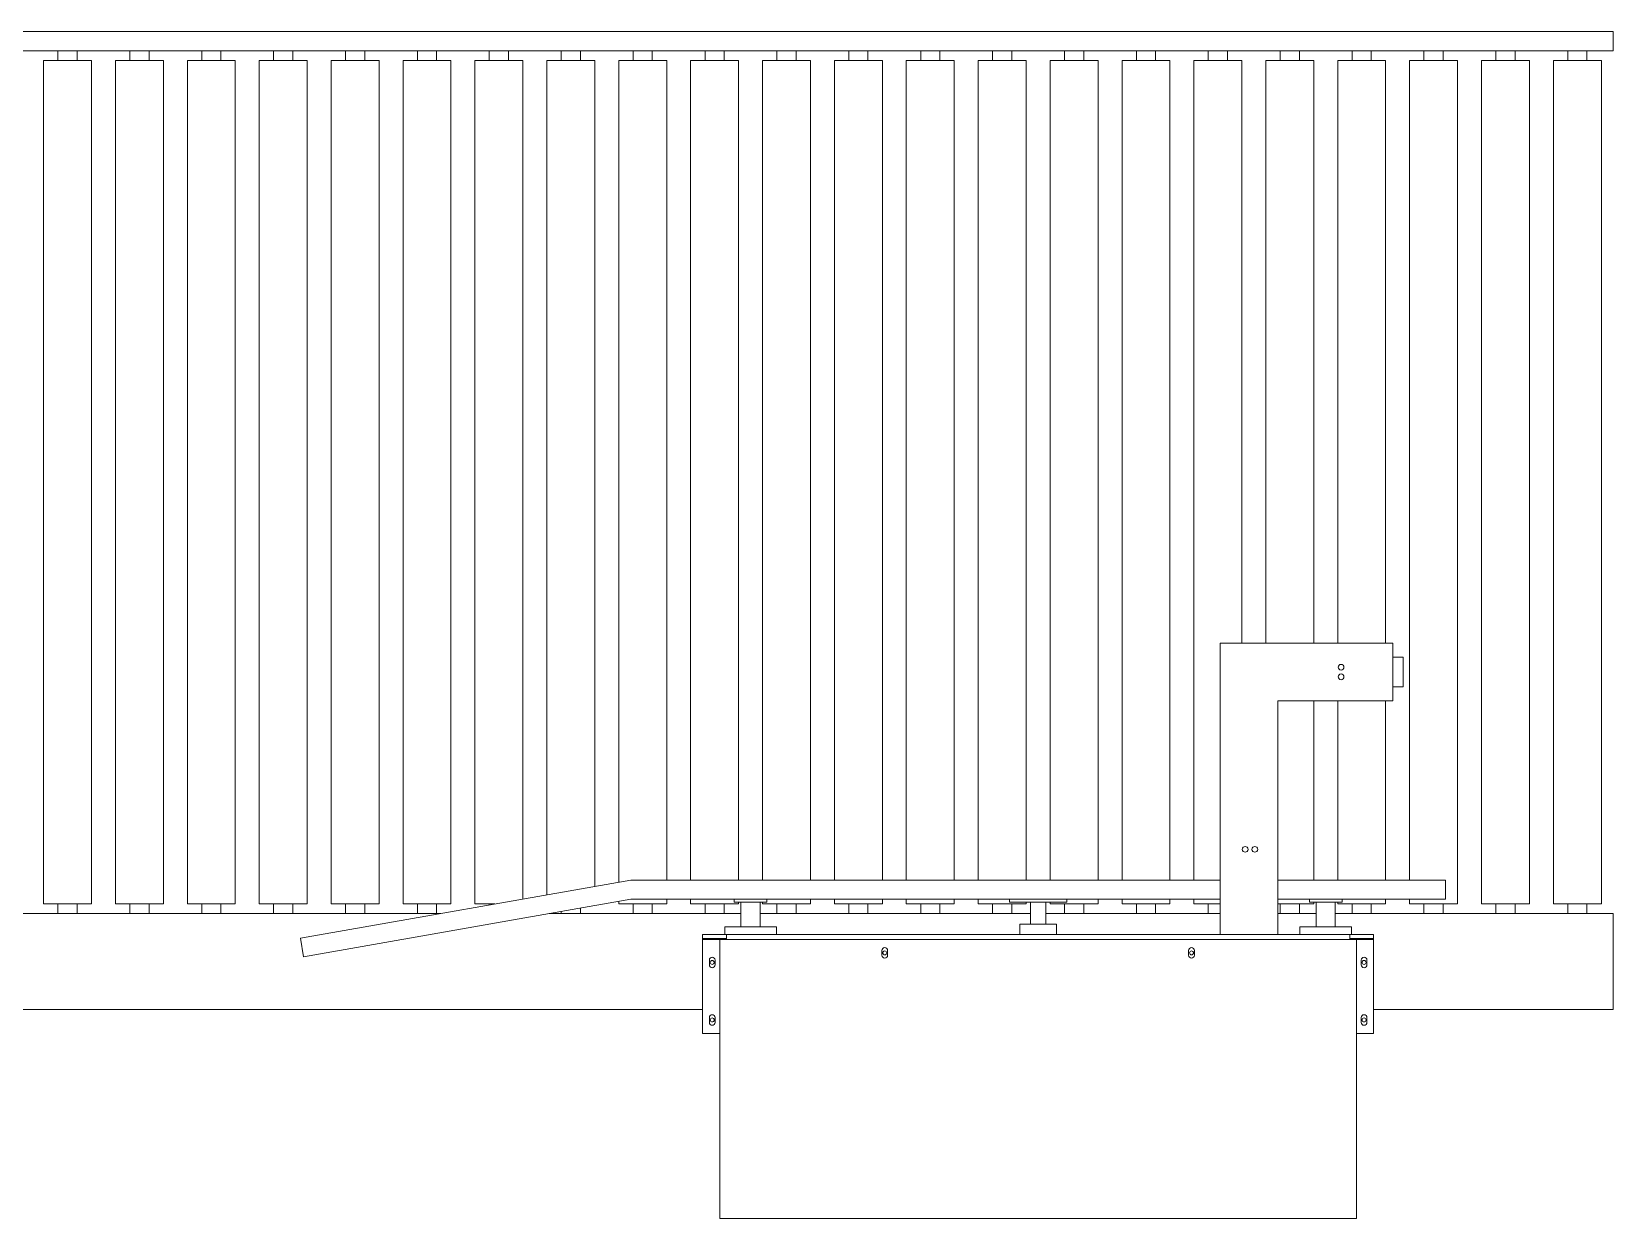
# Model space of a CAD drawing. Header units: inches. Extents: x -26985 to 86262, y -10753 to 149570.
# Drawn here: x 59343 to 60993, y 135634 to 136872 of the extents above; entities that cross this region are included whole.
import ezdxf

# ---------------------------------------------------------------- set-up
doc = ezdxf.new("R2010")
doc.units = ezdxf.units.IN
doc.header["$MEASUREMENT"] = 0

msp = doc.modelspace()

# ---------------------------------------------------------------- linework, layer by layer
at = {"color": 0, "linetype": 'Continuous', "lineweight": 0}
for p, q in [((60993, 136872.3), (57993, 136872.3)), ((60993, 136872.3), (60993, 136852.3)), ((57993, 136852.3), (60993, 136852.3)), ((59370.5, 136842.3), (59370.5, 136852.3)), ((59390.5, 136842.3), (59390.5, 136852.3)), ((59445.5, 136842.3), (59445.5, 136852.3)), ((59465.5, 136842.3), (59465.5, 136852.3)), ((59520.5, 136842.3), (59520.5, 136852.3)), ((59540.5, 136842.3), (59540.5, 136852.3)), ((59595.5, 136842.3), (59595.5, 136852.3)), ((59615.5, 136842.3), (59615.5, 136852.3)), ((59670.5, 136842.3), (59670.5, 136852.3)), ((59690.5, 136842.3), (59690.5, 136852.3)), ((59745.5, 136842.3), (59745.5, 136852.3)), ((59765.5, 136842.3), (59765.5, 136852.3)), ((59820.5, 136842.3), (59820.5, 136852.3)), ((59840.5, 136842.3), (59840.5, 136852.3)), ((59895.5, 136842.3), (59895.5, 136852.3)), ((59915.5, 136842.3), (59915.5, 136852.3)), ((59970.5, 136842.3), (59970.5, 136852.3)), ((59990.5, 136842.3), (59990.5, 136852.3)), ((60045.5, 136842.3), (60045.5, 136852.3)), ((60065.5, 136842.3), (60065.5, 136852.3)), ((60120.5, 136842.3), (60120.5, 136852.3)), ((60140.5, 136842.3), (60140.5, 136852.3)), ((60195.5, 136842.3), (60195.5, 136852.3)), ((60215.5, 136842.3), (60215.5, 136852.3)), ((60270.5, 136842.3), (60270.5, 136852.3)), ((60290.5, 136842.3), (60290.5, 136852.3)), ((60345.5, 136842.3), (60345.5, 136852.3)), ((60365.5, 136842.3), (60365.5, 136852.3)), ((60420.5, 136842.3), (60420.5, 136852.3)), ((60440.5, 136842.3), (60440.5, 136852.3)), ((60495.5, 136842.3), (60495.5, 136852.3)), ((60515.5, 136842.3), (60515.5, 136852.3)), ((60570.5, 136842.3), (60570.5, 136852.3)), ((60590.5, 136842.3), (60590.5, 136852.3)), ((60645.5, 136842.3), (60645.5, 136852.3)), ((60665.5, 136842.3), (60665.5, 136852.3)), ((60720.5, 136842.3), (60720.5, 136852.3)), ((60740.5, 136842.3), (60740.5, 136852.3)), ((60795.5, 136842.3), (60795.5, 136852.3)), ((60815.5, 136842.3), (60815.5, 136852.3)), ((60870.5, 136842.3), (60870.5, 136852.3)), ((60890.5, 136842.3), (60890.5, 136852.3)), ((60945.5, 136842.3), (60945.5, 136852.3)), ((60965.5, 136842.3), (60965.5, 136852.3)), ((59355.5, 136842.3), (59405.5, 136842.3)), ((59355.5, 135962.3), (59355.5, 136842.3)), ((59405.5, 135962.3), (59405.5, 136842.3)), ((59430.5, 136842.3), (59480.5, 136842.3)), ((59430.5, 135962.3), (59430.5, 136842.3)), ((59480.5, 135962.3), (59480.5, 136842.3)), ((59505.5, 136842.3), (59555.5, 136842.3)), ((59505.5, 135962.3), (59505.5, 136842.3)), ((59555.5, 135962.3), (59555.5, 136842.3)), ((59580.5, 136842.3), (59630.5, 136842.3)), ((59580.5, 135962.3), (59580.5, 136842.3)), ((59630.5, 135962.3), (59630.5, 136842.3)), ((59655.5, 136842.3), (59705.5, 136842.3)), ((59655.5, 135962.3), (59655.5, 136842.3)), ((59705.5, 135962.3), (59705.5, 136842.3)), ((59730.5, 136842.3), (59780.5, 136842.3)), ((59730.5, 135962.3), (59730.5, 136842.3)), ((59780.5, 135962.3), (59780.5, 136842.3)), ((59805.5, 136842.3), (59855.5, 136842.3)), ((59805.5, 135962.3), (59805.5, 136842.3)), ((59855.5, 135967.5), (59855.5, 136842.3)), ((59880.5, 136842.3), (59930.5, 136842.3)), ((59880.5, 135971.9), (59880.5, 136842.3)), ((59930.5, 135980.7), (59930.5, 136842.3)), ((59955.5, 136842.3), (60005.5, 136842.3)), ((59955.5, 135985.1), (59955.5, 136842.3)), ((60005.5, 135987.3), (60005.5, 136842.3)), ((60030.5, 136842.3), (60080.5, 136842.3)), ((60030.5, 135987.3), (60030.5, 136842.3)), ((60080.5, 135987.3), (60080.5, 136842.3)), ((60105.5, 136842.3), (60155.5, 136842.3)), ((60105.5, 135987.3), (60105.5, 136842.3)), ((60155.5, 135987.3), (60155.5, 136842.3)), ((60180.5, 136842.3), (60230.5, 136842.3)), ((60180.5, 135987.3), (60180.5, 136842.3)), ((60230.5, 135987.3), (60230.5, 136842.3)), ((60255.5, 136842.3), (60305.5, 136842.3)), ((60255.5, 135987.3), (60255.5, 136842.3)), ((60305.5, 135987.3), (60305.5, 136842.3)), ((60330.5, 136842.3), (60380.5, 136842.3)), ((60330.5, 135987.3), (60330.5, 136842.3)), ((60380.5, 135987.3), (60380.5, 136842.3)), ((60405.5, 136842.3), (60455.5, 136842.3)), ((60405.5, 135987.3), (60405.5, 136842.3)), ((60455.5, 135987.3), (60455.5, 136842.3)), ((60480.5, 136842.3), (60530.5, 136842.3)), ((60480.5, 135987.3), (60480.5, 136842.3)), ((60530.5, 135987.3), (60530.5, 136842.3)), ((60555.5, 136842.3), (60605.5, 136842.3)), ((60555.5, 135987.3), (60555.5, 136842.3)), ((60605.5, 136234.3), (60605.5, 136842.3)), ((60630.5, 136842.3), (60680.5, 136842.3)), ((60630.5, 136234.3), (60630.5, 136842.3)), ((60680.5, 136234.3), (60680.5, 136842.3)), ((60705.5, 136842.3), (60755.5, 136842.3)), ((60705.5, 136234.3), (60705.5, 136842.3)), ((60755.5, 136234.3), (60755.5, 136842.3)), ((60780.5, 136842.3), (60830.5, 136842.3)), ((60780.5, 135987.3), (60780.5, 136842.3)), ((60830.5, 135962.3), (60830.5, 136842.3)), ((60855.5, 136842.3), (60905.5, 136842.3)), ((60855.5, 135962.3), (60855.5, 136842.3)), ((60905.5, 135962.3), (60905.5, 136842.3)), ((60930.5, 136842.3), (60980.5, 136842.3)), ((60930.5, 135962.3), (60930.5, 136842.3)), ((60980.5, 135962.3), (60980.5, 136842.3)), ((60763, 136234.3), (60583, 136234.3)), ((60583, 135930.3), (60583, 136234.3)), ((60763, 136234.3), (60763, 136174.3)), ((60773.8, 136219.8), (60763, 136219.8)), ((60773.8, 136219.8), (60773.8, 136188.8)), ((60773.8, 136188.8), (60763, 136188.8)), ((60763, 136174.3), (60643, 136174.3)), ((60643, 136174.3), (60643, 135930.3)), ((60680.5, 135987.3), (60680.5, 136174.3)), ((60705.5, 135987.3), (60705.5, 136174.3)), ((60755.5, 135987.3), (60755.5, 136174.3)), ((59968, 135987.3), (59623.4, 135926.6)), ((59968, 135987.3), (60583, 135987.3)), ((60643, 135987.3), (60818, 135987.3)), ((60818, 135967.3), (60818, 135987.3)), ((59405.5, 135962.3), (59355.5, 135962.3)), ((59370.5, 135952.3), (59370.5, 135962.3)), ((59390.5, 135952.3), (59390.5, 135962.3)), ((59480.5, 135962.3), (59430.5, 135962.3)), ((59445.5, 135952.3), (59445.5, 135962.3)), ((59465.5, 135952.3), (59465.5, 135962.3)), ((59555.5, 135962.3), (59505.5, 135962.3)), ((59520.5, 135952.3), (59520.5, 135962.3)), ((59540.5, 135952.3), (59540.5, 135962.3)), ((59630.5, 135962.3), (59580.5, 135962.3)), ((59595.5, 135952.3), (59595.5, 135962.3)), ((59615.5, 135952.3), (59615.5, 135962.3)), ((59968, 135967.3), (59626.8, 135907.2)), ((59705.5, 135962.3), (59655.5, 135962.3)), ((59670.5, 135952.3), (59670.5, 135962.3)), ((59690.5, 135952.3), (59690.5, 135962.3)), ((59780.5, 135962.3), (59730.5, 135962.3)), ((59745.5, 135952.3), (59745.5, 135962.3)), ((59765.5, 135952.3), (59765.5, 135962.3)), ((59826.3, 135962.3), (59805.5, 135962.3)), ((59820.5, 135961.3), (59820.5, 135962.3)), ((59955.5, 135962.3), (59955.5, 135965.1)), ((60005.5, 135962.3), (59955.5, 135962.3)), ((59968, 135967.3), (60583, 135967.3)), ((59970.5, 135952.3), (59970.5, 135962.3)), ((59990.5, 135952.3), (59990.5, 135962.3)), ((60005.5, 135962.3), (60005.5, 135967.3)), ((60030.5, 135962.3), (60030.5, 135967.3)), ((60080.5, 135962.3), (60030.5, 135962.3)), ((60045.5, 135952.3), (60045.5, 135962.3)), ((60065.5, 135952.3), (60065.5, 135962.3)), ((60076, 135967.3), (60076, 135964.3)), ((60110, 135964.3), (60076, 135964.3)), ((60080.5, 135962.3), (60080.5, 135964.3)), ((60083, 135964.3), (60083, 135938.3)), ((60103, 135964.3), (60103, 135938.3)), ((60105.5, 135962.3), (60105.5, 135964.3)), ((60155.5, 135962.3), (60105.5, 135962.3)), ((60110, 135967.3), (60110, 135964.3)), ((60120.5, 135952.3), (60120.5, 135962.3)), ((60140.5, 135952.3), (60140.5, 135962.3)), ((60155.5, 135962.3), (60155.5, 135967.3)), ((60180.5, 135962.3), (60180.5, 135967.3)), ((60230.5, 135962.3), (60180.5, 135962.3)), ((60195.5, 135952.3), (60195.5, 135962.3)), ((60215.5, 135952.3), (60215.5, 135962.3)), ((60230.5, 135962.3), (60230.5, 135967.3)), ((60255.5, 135962.3), (60255.5, 135967.3)), ((60305.5, 135962.3), (60255.5, 135962.3)), ((60270.5, 135952.3), (60270.5, 135962.3)), ((60290.5, 135952.3), (60290.5, 135962.3)), ((60305.5, 135962.3), (60305.5, 135967.3)), ((60330.5, 135962.3), (60330.5, 135967.3)), ((60380.5, 135962.3), (60330.5, 135962.3)), ((60345.5, 135952.3), (60345.5, 135962.3)), ((60363, 135964.3), (60363, 135967.3)), ((60423, 135964.3), (60363, 135964.3)), ((60365.5, 135952.3), (60365.5, 135962.3)), ((60380.5, 135962.3), (60380.5, 135964.3)), ((60385, 135964.3), (60385, 135941.3)), ((60401, 135964.3), (60401, 135941.3)), ((60405.5, 135962.3), (60405.5, 135964.3)), ((60455.5, 135962.3), (60405.5, 135962.3)), ((60420.5, 135952.3), (60420.5, 135962.3)), ((60423, 135967.3), (60423, 135964.3)), ((60440.5, 135952.3), (60440.5, 135962.3)), ((60455.5, 135962.3), (60455.5, 135967.3)), ((60480.5, 135962.3), (60480.5, 135967.3)), ((60530.5, 135962.3), (60480.5, 135962.3)), ((60495.5, 135952.3), (60495.5, 135962.3)), ((60515.5, 135952.3), (60515.5, 135962.3)), ((60530.5, 135962.3), (60530.5, 135967.3)), ((60555.5, 135962.3), (60555.5, 135967.3)), ((60583, 135962.3), (60555.5, 135962.3)), ((60570.5, 135952.3), (60570.5, 135962.3)), ((60643, 135967.3), (60818, 135967.3)), ((60680.5, 135962.3), (60643, 135962.3)), ((60645.5, 135952.3), (60645.5, 135962.3)), ((60665.5, 135952.3), (60665.5, 135962.3)), ((60676, 135967.3), (60676, 135964.3)), ((60710, 135964.3), (60676, 135964.3)), ((60680.5, 135962.3), (60680.5, 135964.3)), ((60683, 135964.3), (60683, 135938.3)), ((60703, 135964.3), (60703, 135938.3)), ((60705.5, 135962.3), (60705.5, 135964.3)), ((60755.5, 135962.3), (60705.5, 135962.3)), ((60710, 135967.3), (60710, 135964.3)), ((60720.5, 135952.3), (60720.5, 135962.3)), ((60740.5, 135952.3), (60740.5, 135962.3)), ((60755.5, 135962.3), (60755.5, 135967.3)), ((60780.5, 135962.3), (60780.5, 135967.3)), ((60830.5, 135962.3), (60780.5, 135962.3)), ((60795.5, 135952.3), (60795.5, 135962.3)), ((60815.5, 135952.3), (60815.5, 135962.3)), ((60905.5, 135962.3), (60855.5, 135962.3)), ((60870.5, 135952.3), (60870.5, 135962.3)), ((60890.5, 135952.3), (60890.5, 135962.3)), ((60980.5, 135962.3), (60930.5, 135962.3)), ((60945.5, 135952.3), (60945.5, 135962.3)), ((60965.5, 135952.3), (60965.5, 135962.3)), ((59769.6, 135952.3), (57993, 135952.3)), ((60083, 135952.3), (59883, 135952.3)), ((59895.5, 135952.3), (59895.5, 135954.5)), ((59915.5, 135952.3), (59915.5, 135958.1)), ((60385, 135952.3), (60103, 135952.3)), ((60583, 135952.3), (60401, 135952.3)), ((60683, 135952.3), (60643, 135952.3)), ((60993, 135952.3), (60703, 135952.3)), ((60993, 135952.3), (60993, 135852.3)), ((60043, 135930.3), (60068, 135930.3)), ((60043, 135926.3), (60043, 135930.3)), ((60066, 135938.3), (60120, 135938.3)), ((60066, 135930.3), (60066, 135938.3)), ((60068, 135930.3), (60068, 135925.3)), ((60068, 135930.3), (60583, 135930.3)), ((60120, 135930.3), (60120, 135938.3)), ((60374, 135941.3), (60412, 135941.3)), ((60374, 135941.3), (60374, 135930.3)), ((60412, 135941.3), (60412, 135930.3)), ((60643, 135930.3), (60583, 135930.3)), ((60643, 135930.3), (60718, 135930.3)), ((60666, 135938.3), (60720, 135938.3)), ((60666, 135930.3), (60666, 135938.3)), ((60718, 135925.3), (60718, 135930.3)), ((60718, 135930.3), (60743, 135930.3)), ((60720, 135930.3), (60720, 135938.3)), ((60743, 135930.3), (60743, 135926.3)), ((59623.4, 135926.6), (59626.8, 135907.2)), ((60043, 135926.3), (60068, 135926.3)), ((60043, 135925.3), (60043, 135926.3)), ((60043, 135925.3), (60061, 135925.3)), ((60043, 135827.3), (60043, 135925.3)), ((60061, 135925.3), (60061, 135634.3)), ((60725, 135925.3), (60061, 135925.3)), ((60230, 135908.8), (60230, 135913.8)), ((60236, 135913.8), (60236, 135908.8)), ((60550, 135908.8), (60550, 135913.8)), ((60556, 135913.8), (60556, 135908.8)), ((60718, 135926.3), (60743, 135926.3)), ((60725, 135634.3), (60725, 135925.3)), ((60725, 135925.3), (60743, 135925.3)), ((60743, 135925.3), (60743, 135926.3)), ((60743, 135925.3), (60743, 135827.3)), ((60050, 135898.8), (60050, 135903.8)), ((60056, 135903.8), (60056, 135898.8)), ((60730, 135898.8), (60730, 135903.8)), ((60736, 135903.8), (60736, 135898.8)), ((57993, 135852.3), (60043, 135852.3)), ((60743, 135852.3), (60993, 135852.3)), ((60050, 135838.8), (60050, 135843.8)), ((60056, 135843.8), (60056, 135838.8)), ((60730, 135838.8), (60730, 135843.8)), ((60736, 135843.8), (60736, 135838.8)), ((60061, 135827.3), (60043, 135827.3)), ((60743, 135827.3), (60725, 135827.3)), ((60725, 135634.3), (60061, 135634.3))]:
    msp.add_line(p, q, dxfattribs=at)
at = {"color": 0, "linetype": 'Continuous', "lineweight": 0, "extrusion": (1.48872e-34, 8.10423e-19, -1)}
for centre, radius in [((-60709, 136209.3), 3), ((-60709, 136199.3), 3), ((-60609, 136019.3), 3), ((-60619, 136019.3), 3), ((-60233, 135911.3), 2.1), ((-60553, 135911.3), 2.1), ((-60053, 135901.3), 2.1), ((-60733, 135901.3), 2.1), ((-60053, 135841.3), 2.1), ((-60733, 135841.3), 2.1)]:
    msp.add_circle(centre, radius, dxfattribs=at)
for centre, start, end in [((-60233, 135913.8), 0, 180), ((-60553, 135913.8), 0, 180), ((-60053, 135903.8), 0, 180), ((-60053, 135898.8), 180, 0), ((-60233, 135908.8), 180, 0), ((-60553, 135908.8), 180, 0), ((-60733, 135903.8), 0, 180), ((-60733, 135898.8), 180, 0), ((-60053, 135843.8), 0, 180), ((-60733, 135843.8), 0, 180), ((-60053, 135838.8), 180, 0), ((-60733, 135838.8), 180, 0)]:
    msp.add_arc(centre, 3, start, end, dxfattribs=at)

doc.saveas('drawing.dxf')
